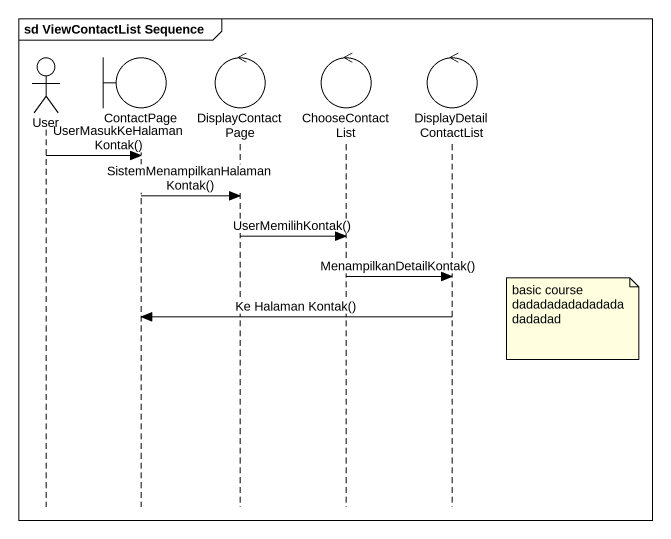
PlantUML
@startuml
mainframe sd ViewContactList Sequence
hide footbox
actor User
boundary ContactPage
control DisplayContactPage
control ChooseContactList
control DisplayDetailContactList

User -> ContactPage : UserMasukKeHalamanKontak()
ContactPage -> DisplayContactPage : SistemMenampilkanHalamanKontak()
DisplayContactPage -> ChooseContactList : UserMemilihKontak()
ChooseContactList -> DisplayDetailContactList : MenampilkanDetailKontak()
DisplayDetailContactList -> ContactPage : Ke Halaman Kontak()
note right of DisplayDetailContactList
  basic course
  dadadadadadadadadadadad
end note
@enduml
